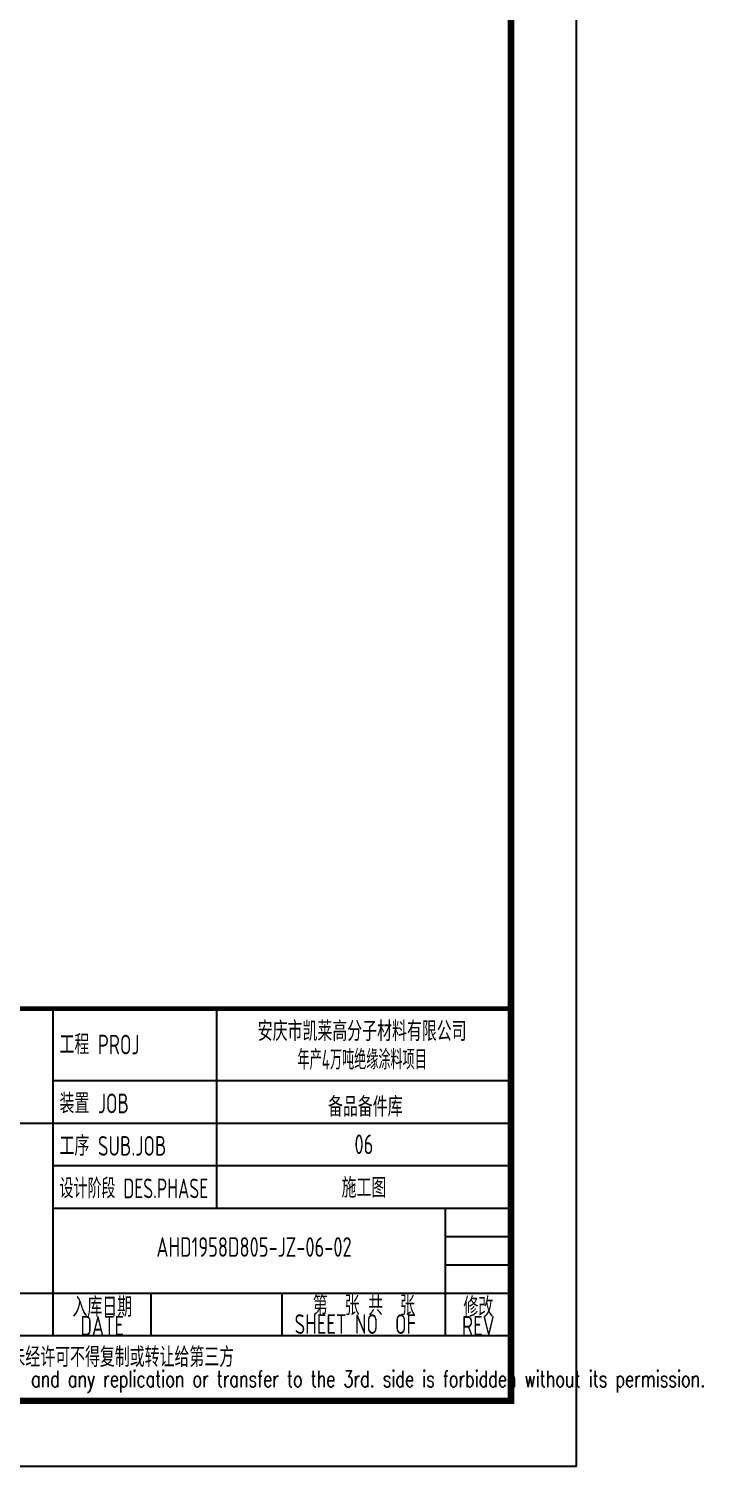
# Model space of a CAD drawing. Extents: x 4796190 to 4921527, y -485691 to -238224.
# Drawn here: x 4897004 to 4907315, y -422737 to -400749 of the extents above; entities that cross this region are included whole.
import ezdxf
from ezdxf.enums import TextEntityAlignment as Align

# ---------------------------------------------------------------- set-up
doc = ezdxf.new("R2010")
doc.units = 0
doc.header["$LTSCALE"] = 1000
doc.header["$MEASUREMENT"] = 0
doc.layers.get('0').update_dxf_attribs({"linetype": 'CONTINUOUS'})
doc.layers.add('PUB_TITLE', color=4, linetype='CONTINUOUS')
doc.styles.add('ECEC_TQ', font='txt_l.shx', dxfattribs={"bigfont": 'hztxt_l.shx'})
doc.styles.add('sceie', font='sceie.shx', dxfattribs={"bigfont": 'sceic.shx'})

msp = doc.modelspace()

# ---------------------------------------------------------------- linework, layer by layer
for p, q in [((4897377.2, -420737.3), (4897377.2, -415737.3)), ((4899877.2, -418787.3), (4899877.2, -415737.3)), ((4904377.2, -421737.3), (4904377.2, -415737.3)), ((4897377.2, -416837.3), (4904377.2, -416837.3)), ((4886377.2, -417487.3), (4897377.2, -417487.3)), ((4897377.2, -417487.3), (4904377.2, -417487.3)), ((4897377.2, -418137.3), (4904377.2, -418137.3)), ((4897377.2, -418787.3), (4904377.2, -418787.3)), ((4903377.2, -420737.3), (4903377.2, -418787.3)), ((4903377.2, -419220.7), (4904377.2, -419220.7)), ((4903377.2, -419654), (4904377.2, -419654)), ((4891877.2, -420087.3), (4904377.2, -420087.3)), ((4898877.2, -420737.3), (4898877.2, -420087.3)), ((4900877.2, -420737.3), (4900877.2, -420087.3)), ((4886377.2, -420737.3), (4904377.2, -420737.3)), ((4886377.2, -421737.3), (4904377.2, -421737.3))]:
    msp.add_line(p, q)
at = {"const_width": 70}
msp.add_lwpolyline([(4904377.2, -415737.3), (4886377.2, -415737.3)], dxfattribs=at)
at = {"layer": 'PUB_TITLE', "color": 4}
msp.add_lwpolyline([(4821277.2, -422737.3), (4905377.2, -422737.3), (4905377.2, -363337.3), (4821277.2, -363337.3)], close=True, dxfattribs=at)
at = {"layer": 'PUB_TITLE', "color": 4, "const_width": 100}
msp.add_lwpolyline([(4823777.2, -421737.3), (4904377.2, -421737.3), (4904377.2, -364337.3), (4823777.2, -364337.3)], close=True, dxfattribs=at)

# ---------------------------------------------------------------- texts
for s, height, style, width, p in [('安庆市凯莱高分子材料有限公司', 300, 'sceie', 0.8, (4902100.9, -416067.2)), ('年产4万吨绝缘涂料项目', 300, 'sceie', 0.65, (4902100.9, -416502.2)), ('备品备件库', 300, 'sceie', 0.8, (4902148.7, -417223.3)), ('06', 300, 'sceie', 0.8, (4902127.2, -417812.3)), ('施工图', 300, 'sceie', 0.8, (4902127.2, -418462.3)), ('入库日期', 300, 'sceie', 0.8, (4898127.2, -420287.3)), ('第  张 共  张', 300, 'sceie', 0.8, (4902127.2, -420262.3)), ('修改', 300, 'sceie', 0.8, (4903877.2, -420287.3)), ('SHEET NO  OF  ', 300, 'sceie', 0.8, (4902127.2, -420562.3)), ('DATE', 300, 'sceie', 0.8, (4898127.2, -420587.3)), ('REV', 300, 'sceie', 0.8, (4903877.2, -420587.3)), ('本文件专有权属安徽华东化工医药工程有限责任公司所有,未经许可不得复制或转让给第三方', 300, 'sceie', 0.8, (4895548.3, -421086.2)), ('The proprietary right of this document belongs to Anhui Huadong Chemical And Medical Engineering  Co.,Ltd.  and any replication or transfer to the 3rd. side is forbidden without its permission. ', 250, 'ECEC_TQ', 0.72, (4895377.2, -421437.3))]:
    msp.add_text(s, height=height, dxfattribs=dict(style=style, width=width)).set_placement(p, align=Align.MIDDLE)
at = {"style": 'sceie'}
for s, width, p in [('工程 PROJ', 0.8, (4897474.1, -416437.3)), ('装置 JOB', 0.8, (4897474.1, -417337.3)), ('工序 SUB.JOB', 0.8, (4897474.1, -417987.3)), ('设计阶段 DES.PHASE', 0.75, (4897474.1, -418637.3))]:
    msp.add_text(s, height=300, dxfattribs=dict(at, width=width)).set_placement(p)
at = {"style": 'sceie', "width": 0.8}
msp.add_attdef('AHD1958D805-JZ-06-02', text='200320-02-040', height=300, dxfattribs=at).set_placement((4900448, -419383.6), align=Align.MIDDLE)

doc.saveas('drawing.dxf')
